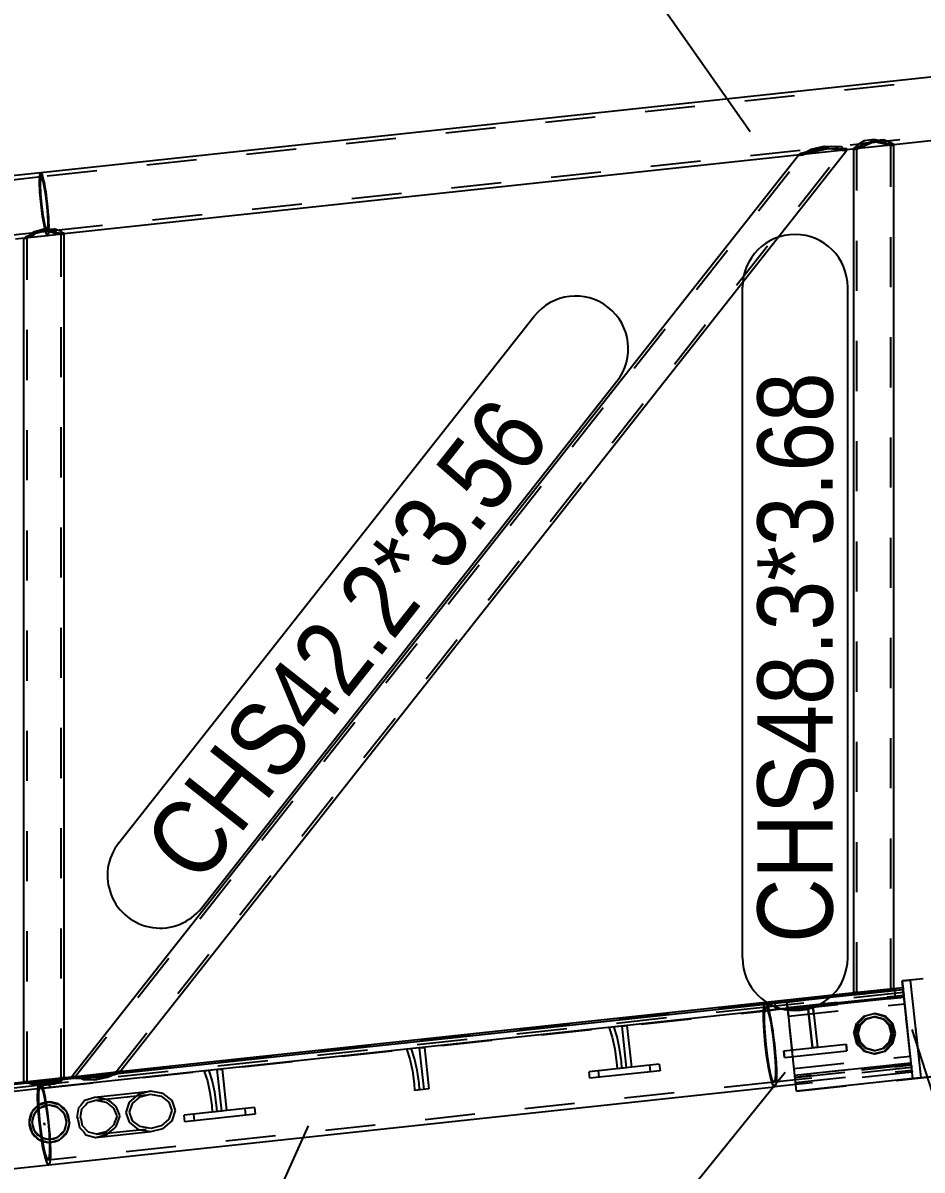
# Model space of a CAD drawing. Header units: millimetres. Extents: x 150000 to 150841, y 150000 to 150594.
# Drawn here: x 150497.31 to 150533.19, y 150303.83 to 150349.62 of the extents above; entities that cross this region are included whole.
import ezdxf

# ---------------------------------------------------------------- set-up
doc = ezdxf.new("R2010")
doc.units = ezdxf.units.MM
doc.linetypes.add('XKITLINE00', pattern=[0])
doc.linetypes.add('XKITLINE02', pattern=[4, 2, -2])
doc.styles.add('ARIAL', font='arial.ttf')

msp = doc.modelspace()

# ---------------------------------------------------------------- linework, layer by layer
at = {"color": 7, "linetype": 'XKITLINE00'}
for p, q in [((150526.327, 150345.273), (150522.173, 150351.191)), ((150526.021, 150312.295), (150526.021, 150339.072)), ((150530.221, 150312.295), (150530.221, 150339.072)), ((150501.134, 150316.889), (150517.716, 150337.915)), ((150504.432, 150314.288), (150521.014, 150335.314)), ((150532.774, 150309.445), (150540.282, 150286.164)), ((150527.724, 150307.728), (150516.5, 150293.842)), ((150508.694, 150305.601), (150505.759, 150299.066))]:
    msp.add_line(p, q, dxfattribs=at)
at = {"color": 2, "linetype": 'XKITLINE00'}
for p, q in [((150498.024, 150343.646), (150536.041, 150347.733)), ((150536.302, 150345.21), (150532.067, 150344.755)), ((150529.007, 150344.574), (150529.563, 150344.695)), ((150529.563, 150344.695), (150529.973, 150344.678)), ((150529.973, 150344.678), (150530.044, 150344.608)), ((150530.044, 150344.608), (150530.184, 150344.598)), ((150530.5, 150344.569), (150530.557, 150344.618)), ((150530.557, 150344.618), (150530.763, 150344.686)), ((150530.763, 150344.686), (150530.845, 150344.76)), ((150530.845, 150344.76), (150531.245, 150344.928)), ((150531.245, 150344.928), (150531.65, 150344.961)), ((150531.65, 150344.961), (150531.951, 150344.848)), ((150531.968, 150344.815), (150531.951, 150344.848)), ((150532.067, 150344.769), (150531.968, 150344.815)), ((150532.067, 150311.08), (150532.067, 150344.769)), ((150528.319, 150344.352), (150498.962, 150341.196)), ((150499.247, 150307.552), (150528.25, 150344.327)), ((150501.174, 150307.751), (150530.183, 150344.535)), ((150528.25, 150344.327), (150528.509, 150344.418)), ((150528.25, 150344.327), (150528.276, 150344.347)), ((150528.509, 150344.418), (150528.752, 150344.469)), ((150528.752, 150344.469), (150529.007, 150344.574)), ((150530.183, 150344.535), (150530.184, 150344.598)), ((150530.522, 150344.588), (150530.184, 150344.552)), ((150530.458, 150344.582), (150530.458, 150310.907)), ((150530.482, 150344.584), (150530.5, 150344.569)), ((150111.088, 150302.082), (150498.022, 150343.646)), ((150498.022, 150343.646), (150498.079, 150343.555)), ((150498.024, 150343.646), (150498.023, 150343.643)), ((150498.052, 150343.598), (150498.024, 150343.646)), ((150498.079, 150343.555), (150498.149, 150343.286)), ((150498.083, 150343.545), (150498.081, 150343.547)), ((150498.116, 150343.411), (150498.083, 150343.545)), ((150498.149, 150343.286), (150498.151, 150343.275)), ((150498.153, 150343.267), (150498.151, 150343.275)), ((150498.153, 150343.267), (150498.187, 150343.064)), ((150498.187, 150343.064), (150498.22, 150342.88)), ((150498.22, 150342.88), (150498.221, 150342.867)), ((150498.223, 150342.855), (150498.221, 150342.867)), ((150498.223, 150342.855), (150498.253, 150342.614)), ((150498.253, 150342.614), (150498.281, 150342.398)), ((150498.281, 150342.398), (150498.282, 150342.385)), ((150498.284, 150342.371), (150498.282, 150342.385)), ((150498.284, 150342.371), (150498.304, 150342.131)), ((150498.304, 150342.131), (150498.323, 150341.914)), ((150498.323, 150341.914), (150498.324, 150341.904)), ((150498.325, 150341.89), (150498.324, 150341.904)), ((150498.325, 150341.89), (150498.333, 150341.69)), ((150498.333, 150341.69), (150498.34, 150341.502)), ((150498.34, 150341.502), (150498.336, 150341.382)), ((150498.341, 150341.484), (150498.336, 150341.382)), ((150498.341, 150341.484), (150498.34, 150341.495)), ((150497.377, 150341.025), (150497.018, 150340.987)), ((150497.352, 150341.004), (150497.451, 150341.087)), ((150497.352, 150307.349), (150497.352, 150341.004)), ((150497.451, 150341.087), (150497.529, 150341.11)), ((150497.529, 150341.11), (150497.74, 150341.274)), ((150497.74, 150341.274), (150498.14, 150341.392)), ((150498.14, 150341.392), (150498.34, 150341.382)), ((150498.34, 150341.382), (150498.544, 150341.398)), ((150498.845, 150341.285), (150498.544, 150341.398)), ((150498.862, 150341.253), (150498.845, 150341.285)), ((150498.962, 150341.207), (150498.862, 150341.253)), ((150498.962, 150307.486), (150498.962, 150341.207)), ((150532.73, 150311.411), (150532.399, 150311.376)), ((150532.399, 150311.376), (150532.399, 150311.376)), ((150532.817, 150307.478), (150532.399, 150311.376)), ((150533.227, 150311.465), (150532.73, 150311.411)), ((150533.149, 150307.514), (150532.73, 150311.411)), ((150530.488, 150310.897), (150526.939, 150310.516)), ((150532.103, 150311.013), (150527.061, 150310.472)), ((150527.321, 150310.497), (150532.103, 150311.011)), ((150532.131, 150310.745), (150527.349, 150310.232)), ((150532.468, 150310.729), (150528.842, 150310.34)), ((150530.458, 150310.907), (150530.462, 150310.911)), ((150530.458, 150310.907), (150530.483, 150310.896)), ((150530.462, 150310.911), (150530.557, 150310.859)), ((150530.645, 150310.854), (150530.557, 150310.859)), ((150531.951, 150311.004), (150531.886, 150310.987)), ((150531.951, 150311.004), (150532.067, 150311.08)), ((150532.428, 150311.105), (150532.042, 150311.064)), ((150532.103, 150311.011), (150532.103, 150311.013)), ((150532.103, 150311.011), (150532.103, 150311.013)), ((150532.131, 150310.745), (150532.103, 150311.011)), ((150532.436, 150311.028), (150532.105, 150310.993)), ((150498.359, 150307.387), (150527.321, 150310.497)), ((150526.943, 150310.516), (150501.165, 150307.744)), ((150526.986, 150310.461), (150526.943, 150310.516)), ((150526.987, 150310.461), (150526.975, 150310.475)), ((150527.061, 150310.472), (150527.321, 150310.497)), ((150527.061, 150310.469), (150527.061, 150310.472)), ((150527.349, 150310.232), (150527.321, 150310.497)), ((150527.349, 150310.232), (150527.321, 150310.497)), ((150527.827, 150310.247), (150527.823, 150310.283)), ((150528.643, 150310.318), (150527.828, 150310.231)), ((150528.836, 150310.391), (150528.637, 150310.37)), ((150528.815, 150308.713), (150528.637, 150310.37)), ((150528.637, 150310.37), (150528.637, 150310.37)), ((150528.836, 150310.391), (150529.014, 150308.734)), ((150527.349, 150310.232), (150498.388, 150307.121)), ((150527.09, 150310.185), (150527.084, 150310.203)), ((150527.087, 150310.194), (150527.085, 150310.203)), ((150527.172, 150309.809), (150527.09, 150310.185)), ((150527.166, 150309.838), (150527.129, 150310.004)), ((150527.169, 150309.823), (150527.166, 150309.838)), ((150527.828, 150310.231), (150527.827, 150310.247)), ((150530.921, 150309.974), (150530.626, 150309.68)), ((150530.869, 150309.974), (150530.635, 150309.74)), ((150530.732, 150309.618), (150530.982, 150309.868)), ((150530.869, 150309.974), (150531.271, 150310.082)), ((150531.323, 150310.082), (150530.921, 150309.974)), ((150530.982, 150309.868), (150531.323, 150309.959)), ((150531.271, 150310.082), (150531.297, 150310.075)), ((150531.271, 150310.082), (150531.323, 150310.082)), ((150531.297, 150309.952), (150531.613, 150309.868)), ((150531.726, 150309.974), (150531.323, 150310.082)), ((150531.323, 150309.959), (150531.664, 150309.868)), ((150531.613, 150309.868), (150531.633, 150309.847)), ((150531.633, 150309.847), (150531.863, 150309.618)), ((150531.664, 150309.868), (150531.914, 150309.618)), ((150532.02, 150309.68), (150531.726, 150309.974)), ((150520.694, 150309.517), (150520.702, 150309.504)), ((150520.702, 150309.504), (150520.824, 150309.131)), ((150521.217, 150309.573), (150521.411, 150309.594)), ((150521.395, 150307.916), (150521.217, 150309.573)), ((150521.411, 150309.594), (150521.589, 150307.937)), ((150527.209, 150309.578), (150527.172, 150309.809)), ((150527.243, 150309.371), (150527.209, 150309.578)), ((150527.245, 150309.355), (150527.243, 150309.371)), ((150527.248, 150309.338), (150527.245, 150309.355)), ((150530.467, 150309.277), (150530.575, 150309.679)), ((150530.626, 150309.68), (150530.518, 150309.277)), ((150530.635, 150309.74), (150530.575, 150309.679)), ((150530.641, 150309.277), (150530.732, 150309.618)), ((150531.863, 150309.618), (150531.935, 150309.348)), ((150531.914, 150309.618), (150532.005, 150309.277)), ((150532.128, 150309.277), (150532.02, 150309.68)), ((150520.824, 150309.131), (150520.927, 150308.66)), ((150527.28, 150309.078), (150527.248, 150309.338)), ((150527.308, 150308.852), (150527.28, 150309.078)), ((150530.467, 150309.277), (150530.49, 150309.193)), ((150530.49, 150309.193), (150530.575, 150308.874)), ((150530.518, 150309.277), (150530.626, 150308.875)), ((150530.732, 150308.936), (150530.641, 150309.277)), ((150530.982, 150308.686), (150530.732, 150308.936)), ((150531.914, 150308.936), (150531.664, 150308.686)), ((150531.863, 150308.936), (150531.721, 150308.794)), ((150531.954, 150309.277), (150531.863, 150308.936)), ((150532.005, 150309.277), (150531.914, 150308.936)), ((150531.935, 150309.348), (150531.954, 150309.277)), ((150532.02, 150308.875), (150532.128, 150309.277)), ((150512.617, 150308.65), (150512.625, 150308.635)), ((150512.625, 150308.635), (150512.748, 150308.262)), ((150513.141, 150308.706), (150513.334, 150308.727)), ((150513.319, 150307.049), (150513.141, 150308.706)), ((150513.334, 150308.727), (150513.512, 150307.07)), ((150520.927, 150308.66), (150520.999, 150308.138)), ((150527.31, 150308.836), (150527.308, 150308.852)), ((150527.312, 150308.817), (150527.31, 150308.836)), ((150527.335, 150308.557), (150527.312, 150308.817)), ((150527.355, 150308.331), (150527.335, 150308.557)), ((150527.672, 150308.59), (150530.157, 150308.857)), ((150527.672, 150308.59), (150527.672, 150308.59)), ((150527.672, 150308.59), (150527.7, 150308.325)), ((150527.7, 150308.325), (150530.186, 150308.592)), ((150529.014, 150308.734), (150528.815, 150308.713)), ((150529.014, 150308.734), (150529.014, 150308.734)), ((150530.186, 150308.592), (150530.157, 150308.857)), ((150530.575, 150308.874), (150530.759, 150308.69)), ((150530.626, 150308.875), (150530.921, 150308.58)), ((150530.759, 150308.69), (150530.869, 150308.58)), ((150530.869, 150308.58), (150531.271, 150308.472)), ((150530.921, 150308.58), (150531.323, 150308.472)), ((150531.323, 150308.595), (150530.982, 150308.686)), ((150531.271, 150308.472), (150531.297, 150308.479)), ((150531.271, 150308.472), (150531.323, 150308.472)), ((150531.298, 150308.602), (150531.613, 150308.686)), ((150531.664, 150308.686), (150531.323, 150308.595)), ((150531.323, 150308.472), (150531.726, 150308.58)), ((150531.721, 150308.794), (150531.613, 150308.686)), ((150531.726, 150308.58), (150532.02, 150308.875)), ((150512.748, 150308.262), (150512.85, 150307.792)), ((150522.704, 150308.057), (150519.902, 150307.756)), ((150520.999, 150308.138), (150521.017, 150307.875)), ((150522.704, 150308.057), (150522.732, 150307.792)), ((150527.355, 150308.331), (150527.356, 150308.316)), ((150527.357, 150308.297), (150527.356, 150308.316)), ((150527.357, 150308.297), (150527.368, 150308.066)), ((150527.368, 150308.066), (150527.378, 150307.859)), ((150527.7, 150308.325), (150527.7, 150308.325)), ((150528.109, 150307.615), (150532.749, 150308.114)), ((150499.284, 150307.542), (150498.962, 150307.507)), ((150499.247, 150307.552), (150499.255, 150307.554)), ((150499.255, 150307.539), (150499.247, 150307.552)), ((150499.392, 150307.497), (150499.255, 150307.554)), ((150501.074, 150307.678), (150501.174, 150307.751)), ((150504.54, 150307.782), (150504.548, 150307.767)), ((150504.548, 150307.767), (150504.671, 150307.394)), ((150505.064, 150307.838), (150505.258, 150307.859)), ((150505.242, 150306.181), (150505.064, 150307.838)), ((150505.258, 150307.859), (150505.436, 150306.202)), ((150512.85, 150307.792), (150512.922, 150307.269)), ((150519.931, 150307.491), (150519.902, 150307.756)), ((150522.732, 150307.792), (150519.931, 150307.491)), ((150520.309, 150307.531), (150520.281, 150307.796)), ((150521.589, 150307.937), (150521.395, 150307.916)), ((150527.379, 150307.83), (150527.376, 150307.461)), ((150527.378, 150307.651), (150527.377, 150307.482)), ((150527.378, 150307.859), (150527.378, 150307.847)), ((150527.379, 150307.83), (150527.378, 150307.847)), ((150528.111, 150307.599), (150528.109, 150307.615)), ((150528.177, 150306.98), (150528.111, 150307.599)), ((150533.646, 150307.567), (150533.149, 150307.514)), ((150498.359, 150307.387), (150110.636, 150265.746)), ((150498.388, 150307.121), (150110.665, 150265.481)), ((150497.377, 150307.337), (150472.248, 150304.639)), ((150497.352, 150307.349), (150497.451, 150307.304)), ((150497.552, 150307.3), (150497.451, 150307.304)), ((150498.122, 150307.092), (150498.121, 150307.093)), ((150498.203, 150306.724), (150498.122, 150307.092)), ((150498.127, 150307.071), (150498.124, 150307.08)), ((150498.167, 150306.89), (150498.127, 150307.071)), ((150498.338, 150304.035), (150527.296, 150307.148)), ((150498.359, 150307.387), (150498.388, 150307.121)), ((150498.388, 150307.121), (150498.359, 150307.387)), ((150498.88, 150307.442), (150498.962, 150307.486)), ((150504.671, 150307.394), (150504.773, 150306.923)), ((150512.922, 150307.269), (150512.94, 150307.008)), ((150513.512, 150307.07), (150512.94, 150307.008)), ((150527.347, 150307.226), (150527.296, 150307.148)), ((150527.3, 150307.148), (150527.298, 150307.151)), ((150528.15, 150307.239), (150527.3, 150307.148)), ((150527.323, 150307.19), (150527.3, 150307.148)), ((150527.376, 150307.461), (150527.347, 150307.226)), ((150527.35, 150307.237), (150527.348, 150307.234)), ((150527.362, 150307.349), (150527.35, 150307.237)), ((150527.377, 150307.482), (150527.376, 150307.474)), ((150532.817, 150307.478), (150528.177, 150306.98)), ((150533.149, 150307.514), (150532.817, 150307.478)), ((150532.817, 150307.478), (150532.817, 150307.478)), ((150498.239, 150306.509), (150498.203, 150306.724)), ((150498.209, 150306.695), (150498.206, 150306.709)), ((150498.239, 150306.509), (150498.209, 150306.695)), ((150499.781, 150306.624), (150499.618, 150306.406)), ((150499.781, 150306.624), (150500.182, 150306.74)), ((150500.182, 150306.74), (150502.404, 150306.977)), ((150501.908, 150306.851), (150501.546, 150306.542)), ((150501.677, 150306.485), (150501.984, 150306.747)), ((150502.404, 150306.977), (150501.908, 150306.851)), ((150501.984, 150306.747), (150502.405, 150306.855)), ((150502.901, 150306.888), (150502.404, 150306.977)), ((150502.405, 150306.855), (150502.826, 150306.779)), ((150502.826, 150306.779), (150503.134, 150306.54)), ((150503.265, 150306.607), (150502.901, 150306.888)), ((150503.399, 150306.209), (150503.265, 150306.607)), ((150504.773, 150306.923), (150504.846, 150306.401)), ((150497.766, 150306.242), (150497.664, 150306.141)), ((150497.959, 150306.435), (150497.766, 150306.242)), ((150497.959, 150306.435), (150498.242, 150306.511)), ((150498.242, 150306.511), (150498.361, 150306.543)), ((150498.281, 150306.258), (150498.258, 150306.392)), ((150498.283, 150306.241), (150498.281, 150306.258)), ((150498.285, 150306.224), (150498.283, 150306.241)), ((150498.317, 150305.964), (150498.285, 150306.224)), ((150498.764, 150306.435), (150498.361, 150306.543)), ((150498.659, 150306.338), (150498.508, 150306.38)), ((150498.659, 150306.338), (150498.681, 150306.334)), ((150498.841, 150306.358), (150498.764, 150306.435)), ((150499.058, 150306.141), (150498.841, 150306.358)), ((150499.477, 150305.927), (150499.545, 150306.328)), ((150499.618, 150306.406), (150499.545, 150306.328)), ((150501.546, 150306.542), (150501.414, 150306.133)), ((150501.565, 150306.139), (150501.677, 150306.485)), ((150503.134, 150306.54), (150503.248, 150306.203)), ((150503.248, 150306.203), (150503.136, 150305.857)), ((150503.267, 150305.8), (150503.399, 150306.209)), ((150506.55, 150306.322), (150503.748, 150306.021)), ((150504.846, 150306.401), (150504.863, 150306.141)), ((150505.436, 150306.202), (150505.242, 150306.181)), ((150506.55, 150306.322), (150506.579, 150306.057)), ((150497.664, 150306.141), (150497.556, 150305.738)), ((150498.346, 150305.738), (150498.317, 150305.964)), ((150498.347, 150305.722), (150498.346, 150305.738)), ((150498.35, 150305.703), (150498.347, 150305.722)), ((150498.372, 150305.443), (150498.35, 150305.703)), ((150499.044, 150305.738), (150498.952, 150305.397)), ((150499.059, 150306.139), (150499.058, 150306.141)), ((150499.058, 150306.141), (150499.059, 150306.139)), ((150499.477, 150305.927), (150499.504, 150305.862)), ((150499.504, 150305.862), (150499.571, 150305.524)), ((150501.414, 150306.133), (150501.548, 150305.735)), ((150501.548, 150305.735), (150501.912, 150305.454)), ((150501.679, 150305.801), (150501.565, 150306.139)), ((150501.987, 150305.563), (150501.679, 150305.801)), ((150503.136, 150305.857), (150502.828, 150305.595)), ((150502.904, 150305.491), (150503.267, 150305.8)), ((150503.777, 150305.756), (150503.748, 150306.021)), ((150506.579, 150306.057), (150503.777, 150305.756)), ((150504.156, 150305.796), (150504.127, 150306.062)), ((150497.966, 150305.201), (150497.77, 150305.397)), ((150498.392, 150305.217), (150498.372, 150305.443)), ((150498.852, 150305.296), (150498.702, 150305.147)), ((150498.952, 150305.397), (150498.852, 150305.296)), ((150499.571, 150305.524), (150499.736, 150305.356)), ((150499.736, 150305.356), (150499.826, 150305.231)), ((150500.208, 150305.13), (150502.408, 150305.364)), ((150501.912, 150305.454), (150502.408, 150305.364)), ((150502.408, 150305.487), (150501.987, 150305.563)), ((150502.828, 150305.595), (150502.408, 150305.487)), ((150502.408, 150305.364), (150502.904, 150305.491)), ((150498.02, 150305.147), (150497.966, 150305.201)), ((150498.02, 150305.147), (150498.361, 150305.056)), ((150498.361, 150305.056), (150498.403, 150305.067)), ((150498.4, 150305.065), (150498.392, 150305.217)), ((150498.395, 150305.183), (150498.393, 150305.202)), ((150498.4, 150305.065), (150498.395, 150305.183)), ((150498.403, 150305.067), (150498.702, 150305.147)), ((150498.416, 150304.745), (150498.406, 150304.944)), ((150499.826, 150305.231), (150500.208, 150305.13)), ((150498.414, 150304.368), (150498.387, 150304.123)), ((150498.413, 150304.347), (150498.4, 150304.236)), ((150498.413, 150304.347), (150498.413, 150304.36)), ((150498.416, 150304.745), (150498.414, 150304.368)), ((150498.417, 150304.716), (150498.415, 150304.537)), ((150498.417, 150304.716), (150498.416, 150304.733)), ((150307.737, 150283.564), (150498.338, 150304.034)), ((150498.387, 150304.123), (150498.338, 150304.034)), ((150498.385, 150304.112), (150498.361, 150304.076)), ((150498.385, 150304.112), (150498.386, 150304.12))]:
    msp.add_line(p, q, dxfattribs=at)
at = {"color": 7, "linetype": 'XKITLINE02'}
for p, q in [((150536.058, 150347.567), (150498.042, 150343.48)), ((150536.285, 150345.376), (150498.273, 150341.289)), ((150528.765, 150344.572), (150529.285, 150344.694)), ((150529.285, 150344.694), (150529.732, 150344.676)), ((150529.732, 150344.676), (150529.848, 150344.608)), ((150529.848, 150344.608), (150530.045, 150344.598)), ((150530.557, 150344.684), (150530.458, 150344.604)), ((150532.067, 150344.755), (150530.522, 150344.588)), ((150530.574, 150344.723), (150530.557, 150344.684)), ((150530.875, 150344.91), (150530.574, 150344.723)), ((150530.58, 150344.611), (150530.679, 150344.691)), ((150530.58, 150310.921), (150530.58, 150344.611)), ((150530.58, 150344.611), (150530.616, 150344.582)), ((150530.616, 150344.582), (150530.664, 150344.623)), ((150530.664, 150344.623), (150530.9, 150344.7)), ((150530.679, 150344.691), (150530.687, 150344.693)), ((150530.687, 150344.693), (150530.719, 150344.702)), ((150530.719, 150344.702), (150530.934, 150344.835)), ((150531.28, 150344.966), (150530.875, 150344.91)), ((150530.9, 150344.7), (150530.909, 150344.708)), ((150531.248, 150344.851), (150530.909, 150344.708)), ((150530.934, 150344.835), (150531.278, 150344.882)), ((150531.591, 150344.878), (150531.248, 150344.851)), ((150531.278, 150344.882), (150531.617, 150344.805)), ((150531.68, 150344.875), (150531.28, 150344.966)), ((150531.591, 150344.878), (150531.806, 150344.798)), ((150531.617, 150344.805), (150531.625, 150344.799)), ((150531.625, 150344.799), (150531.861, 150344.761)), ((150531.68, 150344.875), (150531.762, 150344.814)), ((150531.762, 150344.814), (150531.968, 150344.78)), ((150531.806, 150344.798), (150531.846, 150344.797)), ((150531.846, 150344.797), (150531.945, 150344.751)), ((150531.861, 150344.761), (150531.909, 150344.721)), ((150531.945, 150344.751), (150531.909, 150344.721)), ((150531.909, 150344.721), (150532.025, 150344.733)), ((150531.945, 150311.068), (150531.945, 150344.751)), ((150531.968, 150344.78), (150532.025, 150344.733)), ((150532.025, 150344.733), (150532.067, 150344.769)), ((150499.412, 150307.571), (150528.413, 150344.345)), ((150501.012, 150307.735), (150530.02, 150344.518)), ((150528.25, 150344.327), (150528.413, 150344.345)), ((150528.276, 150344.347), (150528.37, 150344.418)), ((150530.184, 150344.552), (150528.319, 150344.352)), ((150528.37, 150344.418), (150528.561, 150344.47)), ((150528.413, 150344.345), (150528.629, 150344.421)), ((150528.413, 150344.345), (150528.513, 150344.42)), ((150528.513, 150344.42), (150528.783, 150344.494)), ((150528.561, 150344.47), (150528.765, 150344.572)), ((150528.629, 150344.421), (150528.975, 150344.493)), ((150528.783, 150344.494), (150528.808, 150344.506)), ((150529.239, 150344.606), (150528.808, 150344.506)), ((150528.975, 150344.493), (150529.008, 150344.507)), ((150529.008, 150344.507), (150529.471, 150344.608)), ((150529.239, 150344.606), (150529.611, 150344.592)), ((150529.471, 150344.608), (150529.812, 150344.593)), ((150529.611, 150344.592), (150529.625, 150344.584)), ((150529.625, 150344.584), (150529.905, 150344.57)), ((150529.812, 150344.593), (150529.821, 150344.584)), ((150529.821, 150344.584), (150530.021, 150344.57)), ((150530.02, 150344.518), (150529.905, 150344.57)), ((150530.02, 150344.518), (150530.021, 150344.57)), ((150530.02, 150344.518), (150530.183, 150344.535)), ((150530.183, 150344.535), (150530.045, 150344.598)), ((150530.458, 150344.604), (150530.458, 150344.582)), ((150530.458, 150344.604), (150530.482, 150344.584)), ((150530.616, 150344.582), (150530.5, 150344.569)), ((150111.105, 150301.916), (150498.04, 150343.48)), ((150497.986, 150343.555), (150497.974, 150343.286)), ((150497.974, 150343.267), (150497.985, 150343.545)), ((150497.974, 150343.286), (150497.99, 150342.88)), ((150497.991, 150342.855), (150497.974, 150343.267)), ((150497.985, 150343.545), (150498.022, 150343.646)), ((150498.023, 150343.643), (150497.986, 150343.555)), ((150497.998, 150343.167), (150498.009, 150343.401)), ((150498.007, 150343.392), (150497.998, 150343.151)), ((150498.04, 150343.48), (150498.007, 150343.392)), ((150498.009, 150343.401), (150498.042, 150343.48)), ((150498.09, 150343.401), (150498.04, 150343.48)), ((150498.042, 150343.48), (150498.093, 150343.392)), ((150498.077, 150343.555), (150498.052, 150343.598)), ((150498.081, 150343.547), (150498.077, 150343.555)), ((150498.15, 150343.167), (150498.09, 150343.401)), ((150498.093, 150343.392), (150498.153, 150343.151)), ((150498.148, 150343.286), (150498.116, 150343.411)), ((150498.151, 150343.275), (150498.148, 150343.286)), ((150498.151, 150343.275), (150498.187, 150343.064)), ((150497.99, 150342.88), (150498.031, 150342.398)), ((150498.034, 150342.371), (150497.991, 150342.855)), ((150498.012, 150342.815), (150497.998, 150343.167)), ((150497.998, 150343.151), (150498.013, 150342.793)), ((150498.047, 150342.396), (150498.012, 150342.815)), ((150498.013, 150342.793), (150498.05, 150342.373)), ((150498.211, 150342.815), (150498.15, 150343.167)), ((150498.153, 150343.151), (150498.215, 150342.793)), ((150498.187, 150343.064), (150498.219, 150342.879)), ((150498.265, 150342.396), (150498.211, 150342.815)), ((150498.215, 150342.793), (150498.267, 150342.373)), ((150498.221, 150342.867), (150498.219, 150342.879)), ((150498.221, 150342.867), (150498.253, 150342.614)), ((150498.031, 150342.398), (150498.091, 150341.914)), ((150498.095, 150341.89), (150498.034, 150342.371)), ((150498.1, 150341.976), (150498.047, 150342.396)), ((150498.05, 150342.373), (150498.103, 150341.955)), ((150498.253, 150342.614), (150498.282, 150342.385)), ((150498.301, 150341.976), (150498.265, 150342.396)), ((150498.267, 150342.373), (150498.303, 150341.955)), ((150498.282, 150342.385), (150498.304, 150342.131)), ((150498.091, 150341.914), (150498.162, 150341.502)), ((150498.166, 150341.484), (150498.095, 150341.89)), ((150498.161, 150341.618), (150498.1, 150341.976)), ((150498.103, 150341.955), (150498.165, 150341.602)), ((150498.316, 150341.618), (150498.301, 150341.976)), ((150498.303, 150341.955), (150498.316, 150341.602)), ((150498.304, 150342.131), (150498.323, 150341.914)), ((150498.324, 150341.904), (150498.323, 150341.914)), ((150498.324, 150341.904), (150498.333, 150341.69)), ((150498.119, 150341.386), (150498.175, 150341.404)), ((150498.222, 150341.377), (150498.161, 150341.618)), ((150498.162, 150341.502), (150498.232, 150341.225)), ((150498.165, 150341.602), (150498.225, 150341.368)), ((150498.235, 150341.215), (150498.166, 150341.484)), ((150498.175, 150341.404), (150498.255, 150341.385)), ((150498.316, 150341.602), (150498.306, 150341.368)), ((150498.307, 150341.377), (150498.316, 150341.618)), ((150498.333, 150341.69), (150498.34, 150341.502)), ((150498.34, 150341.495), (150498.34, 150341.502)), ((150498.275, 150341.289), (150111.341, 150299.726)), ((150497.352, 150341.004), (150497.355, 150341.003)), ((150497.355, 150341.003), (150497.469, 150341.102)), ((150497.479, 150341.016), (150497.355, 150341.003)), ((150498.293, 150341.124), (150497.377, 150341.025)), ((150497.469, 150341.102), (150497.574, 150341.136)), ((150497.475, 150341.018), (150497.559, 150341.088)), ((150497.475, 150307.361), (150497.475, 150341.018)), ((150497.479, 150341.016), (150497.475, 150341.018)), ((150497.574, 150341.099), (150497.479, 150341.016)), ((150497.559, 150341.088), (150497.693, 150341.127)), ((150497.574, 150341.136), (150497.77, 150341.289)), ((150497.574, 150341.099), (150497.745, 150341.154)), ((150497.693, 150341.127), (150497.803, 150341.213)), ((150497.745, 150341.154), (150497.829, 150341.219)), ((150497.77, 150341.289), (150498.119, 150341.386)), ((150498.142, 150341.313), (150497.803, 150341.213)), ((150497.829, 150341.219), (150498.172, 150341.315)), ((150498.336, 150341.304), (150498.142, 150341.313)), ((150498.205, 150341.312), (150498.172, 150341.315)), ((150498.511, 150341.242), (150498.205, 150341.312)), ((150498.273, 150341.289), (150498.222, 150341.377)), ((150498.225, 150341.368), (150498.275, 150341.289)), ((150498.232, 150341.225), (150498.29, 150341.124)), ((150498.293, 150341.124), (150498.235, 150341.215)), ((150498.255, 150341.385), (150498.575, 150341.312)), ((150498.306, 150341.368), (150498.273, 150341.289)), ((150498.275, 150341.289), (150498.307, 150341.377)), ((150498.29, 150341.124), (150498.328, 150341.214)), ((150498.962, 150341.196), (150498.29, 150341.124)), ((150498.33, 150341.225), (150498.293, 150341.124)), ((150498.328, 150341.214), (150498.329, 150341.225)), ((150498.336, 150341.382), (150498.329, 150341.225)), ((150498.336, 150341.382), (150498.33, 150341.225)), ((150498.336, 150341.304), (150498.34, 150341.382)), ((150498.336, 150341.304), (150498.485, 150341.316)), ((150498.485, 150341.316), (150498.699, 150341.236)), ((150498.511, 150341.242), (150498.519, 150341.237)), ((150498.519, 150341.237), (150498.755, 150341.198)), ((150498.575, 150341.312), (150498.656, 150341.252)), ((150498.656, 150341.252), (150498.863, 150341.218)), ((150498.699, 150341.236), (150498.74, 150341.234)), ((150498.74, 150341.234), (150498.839, 150341.189)), ((150498.755, 150341.198), (150498.804, 150341.159)), ((150498.839, 150341.189), (150498.804, 150341.159)), ((150498.92, 150341.171), (150498.804, 150341.159)), ((150498.839, 150307.477), (150498.839, 150341.189)), ((150498.863, 150341.218), (150498.92, 150341.171)), ((150498.92, 150341.171), (150498.962, 150341.207)), ((150533.227, 150311.465), (150532.399, 150311.376)), ((150532.73, 150311.411), (150532.399, 150311.376)), ((150532.399, 150311.376), (150532.73, 150311.411)), ((150532.399, 150311.376), (150532.73, 150311.411)), ((150532.399, 150311.376), (150532.436, 150311.028)), ((150532.399, 150311.376), (150532.436, 150311.028)), ((150532.399, 150311.376), (150532.817, 150307.478)), ((150532.399, 150311.376), (150532.399, 150311.376)), ((150532.399, 150311.376), (150532.817, 150307.478)), ((150532.817, 150307.478), (150532.399, 150311.376)), ((150532.399, 150311.376), (150532.399, 150311.376)), ((150532.399, 150311.376), (150532.817, 150307.478)), ((150532.817, 150307.478), (150532.399, 150311.376)), ((150532.73, 150311.411), (150532.73, 150311.411)), ((150533.149, 150307.514), (150532.73, 150311.411)), ((150533.149, 150307.514), (150532.73, 150311.411)), ((150533.149, 150307.514), (150532.73, 150311.411)), ((150533.149, 150307.514), (150532.73, 150311.411)), ((150533.149, 150307.514), (150532.73, 150311.411)), ((150532.448, 150310.916), (150526.959, 150310.327)), ((150527.089, 150310.206), (150532.131, 150310.748)), ((150532.436, 150311.028), (150527.796, 150310.53)), ((150532.105, 150310.993), (150527.796, 150310.53)), ((150532.437, 150311.023), (150527.797, 150310.524)), ((150527.819, 150310.318), (150532.459, 150310.817)), ((150527.819, 150310.318), (150532.459, 150310.817)), ((150527.828, 150310.231), (150532.468, 150310.729)), ((150530.584, 150310.924), (150530.462, 150310.911)), ((150530.483, 150310.896), (150530.574, 150310.856)), ((150532.042, 150311.064), (150530.488, 150310.897)), ((150530.69, 150310.851), (150530.574, 150310.856)), ((150530.584, 150310.924), (150530.58, 150310.921)), ((150530.58, 150310.921), (150530.679, 150310.878)), ((150530.664, 150310.88), (150530.584, 150310.924)), ((150530.692, 150310.851), (150530.645, 150310.854)), ((150530.856, 150310.869), (150530.664, 150310.88)), ((150530.679, 150310.878), (150530.862, 150310.869)), ((150530.711, 150310.843), (150530.69, 150310.851)), ((150530.692, 150310.851), (150530.711, 150310.843)), ((150531.814, 150310.961), (150530.711, 150310.843)), ((150530.875, 150310.861), (150530.856, 150310.869)), ((150530.862, 150310.869), (150530.883, 150310.861)), ((150531.664, 150310.956), (150531.642, 150310.943)), ((150531.65, 150310.944), (150531.669, 150310.956)), ((150531.846, 150311.003), (150531.664, 150310.956)), ((150531.669, 150310.956), (150531.861, 150311.009)), ((150531.814, 150310.961), (150531.835, 150310.974)), ((150531.833, 150310.974), (150531.814, 150310.961)), ((150531.968, 150311.011), (150531.833, 150310.974)), ((150531.886, 150310.987), (150531.835, 150310.974)), ((150531.846, 150311.003), (150531.945, 150311.068)), ((150531.861, 150311.009), (150531.941, 150311.07)), ((150531.941, 150311.07), (150531.951, 150311.071)), ((150531.941, 150311.07), (150531.945, 150311.068)), ((150531.951, 150311.071), (150532.063, 150311.083)), ((150532.063, 150311.083), (150531.968, 150311.011)), ((150532.067, 150311.08), (150532.063, 150311.083)), ((150532.131, 150310.748), (150532.103, 150311.011)), ((150532.131, 150310.748), (150532.131, 150310.745)), ((150532.437, 150311.023), (150532.428, 150311.105)), ((150532.428, 150311.105), (150532.437, 150311.023)), ((150532.459, 150310.817), (150532.437, 150311.023)), ((150532.459, 150310.817), (150532.437, 150311.023)), ((150532.456, 150310.843), (150532.448, 150310.916)), ((150532.448, 150310.916), (150532.456, 150310.843)), ((150532.749, 150308.114), (150532.468, 150310.729)), ((150532.749, 150308.114), (150532.468, 150310.729)), ((150526.963, 150310.327), (150498, 150307.213)), ((150527.06, 150310.469), (150498.093, 150307.358)), ((150526.89, 150310.427), (150526.863, 150310.182)), ((150526.864, 150310.203), (150526.892, 150310.438)), ((150526.939, 150310.516), (150526.89, 150310.427)), ((150526.892, 150310.438), (150526.943, 150310.516)), ((150526.915, 150310.248), (150526.959, 150310.327)), ((150526.963, 150310.327), (150526.918, 150310.258)), ((150526.975, 150310.475), (150526.939, 150310.516)), ((150526.959, 150310.327), (150527.019, 150310.259)), ((150527.023, 150310.249), (150526.963, 150310.327)), ((150527.011, 150310.429), (150526.986, 150310.461)), ((150527.006, 150310.439), (150526.987, 150310.461)), ((150527.084, 150310.206), (150527.006, 150310.439)), ((150527.084, 150310.203), (150527.011, 150310.429)), ((150527.06, 150310.469), (150527.321, 150310.497)), ((150527.089, 150310.204), (150527.06, 150310.469)), ((150527.089, 150310.206), (150527.061, 150310.469)), ((150527.823, 150310.283), (150527.796, 150310.53)), ((150527.796, 150310.53), (150528.177, 150306.98)), ((150527.797, 150310.524), (150527.827, 150310.247)), ((150527.797, 150310.524), (150527.857, 150309.967)), ((150527.857, 150309.967), (150532.497, 150310.465)), ((150527.857, 150309.967), (150532.497, 150310.465)), ((150528.637, 150310.37), (150528.815, 150308.713)), ((150528.641, 150310.337), (150528.84, 150310.358)), ((150528.842, 150310.34), (150528.643, 150310.318)), ((150528.875, 150310.025), (150528.836, 150310.391)), ((150532.715, 150308.432), (150532.502, 150310.411)), ((150498.122, 150307.093), (150527.089, 150310.204)), ((150526.86, 150309.834), (150526.864, 150310.203)), ((150526.882, 150309.367), (150526.86, 150309.834)), ((150526.863, 150310.182), (150526.861, 150309.805)), ((150526.893, 150310.049), (150526.889, 150309.722)), ((150526.89, 150309.696), (150526.892, 150310.031)), ((150526.892, 150310.031), (150526.915, 150310.248)), ((150526.918, 150310.258), (150526.893, 150310.049)), ((150527.019, 150310.259), (150527.088, 150310.052)), ((150527.093, 150310.033), (150527.023, 150310.249)), ((150527.085, 150310.203), (150527.084, 150310.206)), ((150527.129, 150310.004), (150527.087, 150310.194)), ((150527.088, 150310.052), (150527.161, 150309.725)), ((150527.349, 150310.232), (150527.089, 150310.206)), ((150527.089, 150310.204), (150527.349, 150310.232)), ((150527.166, 150309.7), (150527.093, 150310.033)), ((150527.209, 150309.578), (150527.169, 150309.823)), ((150528.111, 150307.599), (150527.827, 150310.247)), ((150527.857, 150309.967), (150527.828, 150310.231)), ((150528.875, 150310.025), (150529.014, 150308.734)), ((150530.823, 150309.76), (150530.93, 150309.868)), ((150530.93, 150309.868), (150531.271, 150309.959)), ((150531.271, 150309.959), (150531.323, 150309.959)), ((150531.271, 150309.959), (150531.297, 150309.952)), ((150531.297, 150310.075), (150531.674, 150309.974)), ((150531.785, 150309.863), (150531.674, 150309.974)), ((150531.969, 150309.679), (150531.785, 150309.863)), ((150532.658, 150308.96), (150532.559, 150309.883)), ((150521.217, 150309.573), (150520.694, 150309.517)), ((150520.896, 150309.525), (150520.888, 150309.538)), ((150521.018, 150309.152), (150520.896, 150309.525)), ((150526.861, 150309.805), (150526.885, 150309.333)), ((150526.927, 150308.847), (150526.882, 150309.367)), ((150526.889, 150309.722), (150526.909, 150309.307)), ((150526.911, 150309.277), (150526.89, 150309.696)), ((150527.225, 150309.335), (150527.161, 150309.725)), ((150527.234, 150309.281), (150527.166, 150309.7)), ((150527.243, 150309.371), (150527.209, 150309.578)), ((150527.245, 150309.355), (150527.243, 150309.371)), ((150527.28, 150309.078), (150527.245, 150309.355)), ((150530.59, 150309.277), (150530.681, 150309.618)), ((150530.681, 150309.618), (150530.823, 150309.76)), ((150532.055, 150309.361), (150531.969, 150309.679)), ((150532.077, 150309.277), (150532.055, 150309.361)), ((150521.121, 150308.681), (150521.018, 150309.152)), ((150526.885, 150309.333), (150526.931, 150308.812)), ((150526.909, 150309.307), (150526.949, 150308.846)), ((150526.952, 150308.814), (150526.911, 150309.277)), ((150527.229, 150309.311), (150527.225, 150309.335)), ((150527.287, 150308.85), (150527.229, 150309.311)), ((150527.291, 150308.818), (150527.234, 150309.281)), ((150527.308, 150308.852), (150527.28, 150309.078)), ((150530.609, 150309.206), (150530.59, 150309.277)), ((150530.681, 150308.936), (150530.609, 150309.206)), ((150530.91, 150308.707), (150530.681, 150308.936)), ((150531.969, 150308.874), (150532.077, 150309.277)), ((150513.141, 150308.706), (150512.617, 150308.65)), ((150512.819, 150308.656), (150512.811, 150308.67)), ((150512.941, 150308.283), (150512.819, 150308.656)), ((150521.193, 150308.159), (150521.121, 150308.681)), ((150526.991, 150308.326), (150526.927, 150308.847)), ((150526.931, 150308.812), (150526.996, 150308.292)), ((150526.949, 150308.846), (150527.006, 150308.383)), ((150527.01, 150308.353), (150526.952, 150308.814)), ((150527.287, 150308.85), (150527.329, 150308.387)), ((150527.331, 150308.357), (150527.291, 150308.818)), ((150527.31, 150308.836), (150527.308, 150308.852)), ((150527.335, 150308.557), (150527.31, 150308.836)), ((150527.354, 150308.331), (150527.335, 150308.557)), ((150527.7, 150308.325), (150527.672, 150308.59)), ((150529.014, 150308.734), (150529.014, 150308.734)), ((150530.157, 150308.857), (150530.157, 150308.857)), ((150530.157, 150308.857), (150530.186, 150308.592)), ((150530.186, 150308.592), (150530.186, 150308.592)), ((150530.93, 150308.686), (150530.91, 150308.707)), ((150531.271, 150308.595), (150530.93, 150308.686)), ((150531.271, 150308.595), (150531.298, 150308.602)), ((150531.323, 150308.595), (150531.271, 150308.595)), ((150531.297, 150308.479), (150531.674, 150308.58)), ((150531.674, 150308.58), (150531.908, 150308.814)), ((150531.908, 150308.814), (150531.969, 150308.874)), ((150513.044, 150307.813), (150512.941, 150308.283)), ((150521.211, 150307.896), (150521.193, 150308.159)), ((150522.354, 150307.751), (150522.325, 150308.016)), ((150527.068, 150307.855), (150526.991, 150308.326)), ((150526.996, 150308.292), (150527.073, 150307.826)), ((150527.006, 150308.383), (150527.074, 150307.964)), ((150527.079, 150307.939), (150527.01, 150308.353)), ((150527.329, 150308.387), (150527.349, 150307.968)), ((150527.35, 150307.942), (150527.331, 150308.357)), ((150527.356, 150308.316), (150527.354, 150308.331)), ((150527.356, 150308.316), (150527.368, 150308.066)), ((150527.368, 150308.066), (150527.378, 150307.859)), ((150528.081, 150307.879), (150532.721, 150308.378)), ((150528.081, 150307.879), (150532.721, 150308.378)), ((150528.109, 150307.615), (150532.749, 150308.114)), ((150532.759, 150308.026), (150528.119, 150307.528)), ((150528.119, 150307.528), (150532.759, 150308.026)), ((150532.781, 150307.82), (150532.759, 150308.026)), ((150532.781, 150307.82), (150532.759, 150308.026)), ((150532.761, 150308), (150532.769, 150307.927)), ((150532.769, 150307.927), (150532.761, 150308)), ((150499.255, 150307.554), (150499.412, 150307.571)), ((150499.268, 150307.516), (150499.255, 150307.539)), ((150501.165, 150307.744), (150499.284, 150307.542)), ((150499.531, 150307.524), (150499.412, 150307.571)), ((150499.419, 150307.556), (150499.412, 150307.571)), ((150499.428, 150307.54), (150499.419, 150307.556)), ((150499.428, 150307.54), (150499.656, 150307.542)), ((150499.531, 150307.524), (150499.831, 150307.51)), ((150499.656, 150307.542), (150499.811, 150307.555)), ((150499.811, 150307.555), (150500.023, 150307.56)), ((150499.95, 150307.497), (150500.497, 150307.606)), ((150500.023, 150307.56), (150500.224, 150307.6)), ((150500.18, 150307.437), (150500.682, 150307.536)), ((150500.212, 150307.507), (150500.632, 150307.592)), ((150500.224, 150307.6), (150500.462, 150307.631)), ((150500.462, 150307.631), (150500.824, 150307.694)), ((150500.594, 150307.64), (150500.497, 150307.606)), ((150500.947, 150307.701), (150500.594, 150307.64)), ((150500.632, 150307.592), (150500.916, 150307.664)), ((150500.682, 150307.536), (150500.868, 150307.618)), ((150500.824, 150307.694), (150500.997, 150307.741)), ((150500.868, 150307.618), (150501.058, 150307.667)), ((150500.916, 150307.664), (150501.012, 150307.735)), ((150501.157, 150307.758), (150500.947, 150307.701)), ((150501.157, 150307.758), (150500.997, 150307.741)), ((150500.997, 150307.741), (150501.012, 150307.735)), ((150501.058, 150307.667), (150501.074, 150307.678)), ((150501.174, 150307.751), (150501.157, 150307.758)), ((150505.064, 150307.838), (150504.54, 150307.782)), ((150504.742, 150307.788), (150504.734, 150307.803)), ((150504.865, 150307.415), (150504.742, 150307.788)), ((150513.116, 150307.29), (150513.044, 150307.813)), ((150521.395, 150307.916), (150521.017, 150307.875)), ((150527.15, 150307.479), (150527.068, 150307.855)), ((150527.073, 150307.826), (150527.155, 150307.458)), ((150527.074, 150307.964), (150527.146, 150307.631)), ((150527.151, 150307.612), (150527.079, 150307.939)), ((150527.207, 150307.443), (150527.146, 150307.631)), ((150527.221, 150307.405), (150527.151, 150307.612)), ((150532.769, 150307.927), (150527.28, 150307.337)), ((150527.322, 150307.406), (150527.347, 150307.615)), ((150527.348, 150307.633), (150527.324, 150307.416)), ((150527.347, 150307.615), (150527.35, 150307.942)), ((150527.349, 150307.968), (150527.348, 150307.633)), ((150527.378, 150307.847), (150527.378, 150307.859)), ((150527.378, 150307.847), (150527.378, 150307.651)), ((150528.109, 150307.615), (150528.081, 150307.879)), ((150528.141, 150307.322), (150528.081, 150307.879)), ((150528.141, 150307.322), (150528.111, 150307.599)), ((150528.141, 150307.322), (150532.781, 150307.82)), ((150532.79, 150307.738), (150528.15, 150307.239)), ((150528.177, 150306.98), (150533.646, 150307.567)), ((150532.781, 150307.82), (150532.79, 150307.738)), ((150532.79, 150307.738), (150532.781, 150307.82)), ((150497.997, 150307.213), (150307.395, 150286.743)), ((150497.358, 150307.352), (150497.352, 150307.349)), ((150497.481, 150307.365), (150497.358, 150307.352)), ((150497.469, 150307.294), (150497.358, 150307.352)), ((150497.976, 150307.402), (150497.377, 150307.337)), ((150497.621, 150307.284), (150497.469, 150307.294)), ((150497.475, 150307.361), (150497.481, 150307.365)), ((150497.559, 150307.323), (150497.475, 150307.361)), ((150497.481, 150307.365), (150497.574, 150307.317)), ((150497.553, 150307.3), (150497.552, 150307.3)), ((150497.553, 150307.3), (150497.74, 150307.225)), ((150497.717, 150307.317), (150497.559, 150307.323)), ((150497.574, 150307.317), (150497.792, 150307.303)), ((150497.77, 150307.223), (150497.621, 150307.284)), ((150497.803, 150307.283), (150497.717, 150307.317)), ((150498.086, 150307.213), (150497.74, 150307.225)), ((150497.912, 150307.22), (150497.77, 150307.223)), ((150497.792, 150307.303), (150497.829, 150307.288)), ((150498.065, 150307.274), (150497.803, 150307.283)), ((150497.829, 150307.288), (150497.918, 150307.286)), ((150497.901, 150307.089), (150497.898, 150306.72)), ((150497.898, 150306.691), (150497.9, 150307.068)), ((150497.9, 150307.068), (150497.927, 150307.313)), ((150497.93, 150307.324), (150497.901, 150307.089)), ((150497.918, 150307.286), (150497.912, 150307.22)), ((150497.912, 150307.22), (150498.175, 150307.246)), ((150497.918, 150307.286), (150498.172, 150307.311)), ((150497.927, 150307.313), (150497.976, 150307.402)), ((150497.953, 150307.134), (150497.929, 150306.917)), ((150497.98, 150307.402), (150497.93, 150307.324)), ((150497.93, 150306.935), (150497.955, 150307.144)), ((150497.997, 150307.213), (150497.953, 150307.134)), ((150497.955, 150307.144), (150498, 150307.213)), ((150497.976, 150307.402), (150498.043, 150307.326)), ((150498.962, 150307.507), (150497.98, 150307.402)), ((150498.048, 150307.315), (150497.98, 150307.402)), ((150498.056, 150307.145), (150497.997, 150307.213)), ((150498, 150307.213), (150498.061, 150307.135)), ((150498.121, 150307.093), (150498.043, 150307.326)), ((150498.124, 150307.08), (150498.048, 150307.315)), ((150498.126, 150306.938), (150498.056, 150307.145)), ((150498.061, 150307.135), (150498.131, 150306.919)), ((150498.086, 150307.213), (150498.065, 150307.274)), ((150498.142, 150307.264), (150498.065, 150307.274)), ((150498.086, 150307.213), (150498.14, 150307.206)), ((150498.093, 150307.358), (150498.359, 150307.387)), ((150498.122, 150307.093), (150498.093, 150307.358)), ((150498.122, 150307.093), (150498.093, 150307.358)), ((150498.388, 150307.121), (150498.122, 150307.093)), ((150498.544, 150307.252), (150498.14, 150307.206)), ((150498.485, 150307.303), (150498.142, 150307.264)), ((150498.172, 150307.311), (150498.29, 150307.356)), ((150498.526, 150307.382), (150498.175, 150307.246)), ((150498.29, 150307.356), (150498.511, 150307.401)), ((150527.277, 150307.337), (150498.314, 150304.223)), ((150498.485, 150307.303), (150498.74, 150307.417)), ((150498.511, 150307.401), (150498.755, 150307.482)), ((150498.575, 150307.391), (150498.526, 150307.382)), ((150498.544, 150307.252), (150498.845, 150307.387)), ((150498.575, 150307.391), (150498.863, 150307.488)), ((150498.747, 150307.428), (150498.74, 150307.417)), ((150498.839, 150307.477), (150498.747, 150307.428)), ((150498.755, 150307.482), (150498.781, 150307.505)), ((150498.897, 150307.517), (150498.781, 150307.505)), ((150498.781, 150307.505), (150498.839, 150307.477)), ((150498.845, 150307.387), (150498.88, 150307.442)), ((150498.897, 150307.517), (150498.863, 150307.488)), ((150498.962, 150307.486), (150498.897, 150307.517)), ((150499.456, 150307.517), (150499.268, 150307.516)), ((150499.392, 150307.497), (150499.392, 150307.497)), ((150499.392, 150307.497), (150499.642, 150307.486)), ((150499.519, 150307.488), (150499.456, 150307.517)), ((150499.95, 150307.497), (150499.519, 150307.488)), ((150499.642, 150307.486), (150499.729, 150307.449)), ((150499.729, 150307.449), (150500.18, 150307.437)), ((150499.91, 150307.515), (150499.831, 150307.51)), ((150500.212, 150307.507), (150499.91, 150307.515)), ((150504.967, 150306.944), (150504.865, 150307.415)), ((150513.134, 150307.029), (150513.116, 150307.29)), ((150527.228, 150307.235), (150527.15, 150307.479)), ((150527.155, 150307.458), (150527.233, 150307.224)), ((150527.216, 150307.415), (150527.207, 150307.443)), ((150527.216, 150307.415), (150527.277, 150307.337)), ((150527.28, 150307.337), (150527.221, 150307.405)), ((150527.296, 150307.148), (150527.228, 150307.235)), ((150527.298, 150307.151), (150527.233, 150307.224)), ((150527.277, 150307.337), (150527.322, 150307.406)), ((150527.324, 150307.416), (150527.28, 150307.337)), ((150527.348, 150307.234), (150527.323, 150307.19)), ((150527.376, 150307.474), (150527.362, 150307.349)), ((150533.149, 150307.514), (150532.817, 150307.478)), ((150532.817, 150307.478), (150533.149, 150307.514)), ((150532.817, 150307.478), (150533.149, 150307.514)), ((150532.817, 150307.478), (150532.817, 150307.478)), ((150532.817, 150307.478), (150532.817, 150307.478)), ((150533.149, 150307.514), (150533.149, 150307.514)), ((150497.898, 150306.72), (150497.92, 150306.253)), ((150497.922, 150306.219), (150497.898, 150306.691)), ((150497.927, 150306.608), (150497.93, 150306.935)), ((150497.929, 150306.917), (150497.927, 150306.582)), ((150497.946, 150306.193), (150497.927, 150306.608)), ((150498.198, 150306.611), (150498.126, 150306.938)), ((150498.131, 150306.919), (150498.203, 150306.586)), ((150498.206, 150306.709), (150498.167, 150306.89)), ((150498.267, 150306.197), (150498.198, 150306.611)), ((150499.884, 150306.523), (150500.223, 150306.622)), ((150500.655, 150306.649), (150500.182, 150306.74)), ((150500.223, 150306.622), (150502.405, 150306.855)), ((150500.223, 150306.622), (150500.625, 150306.544)), ((150500.828, 150306.536), (150500.655, 150306.649)), ((150505.039, 150306.422), (150504.967, 150306.944)), ((150497.77, 150306.079), (150497.954, 150306.263)), ((150497.92, 150306.253), (150497.965, 150305.733)), ((150497.969, 150305.698), (150497.922, 150306.219)), ((150497.927, 150306.582), (150497.948, 150306.163)), ((150497.986, 150305.732), (150497.946, 150306.193)), ((150497.948, 150306.163), (150497.99, 150305.7)), ((150497.954, 150306.263), (150498.02, 150306.329)), ((150498.02, 150306.329), (150498.262, 150306.394)), ((150498.203, 150306.586), (150498.271, 150306.167)), ((150498.283, 150306.241), (150498.239, 150306.509)), ((150498.258, 150306.392), (150498.239, 150306.509)), ((150498.262, 150306.394), (150498.242, 150306.511)), ((150498.361, 150306.42), (150498.262, 150306.394)), ((150498.325, 150305.736), (150498.267, 150306.197)), ((150498.271, 150306.167), (150498.328, 150305.705)), ((150498.317, 150305.964), (150498.283, 150306.241)), ((150498.508, 150306.38), (150498.361, 150306.42)), ((150498.681, 150306.334), (150498.702, 150306.329)), ((150498.702, 150306.329), (150498.952, 150306.079)), ((150499.608, 150305.93), (150499.666, 150306.271)), ((150499.666, 150306.271), (150499.811, 150306.426)), ((150499.811, 150306.426), (150499.884, 150306.523)), ((150500.625, 150306.544), (150500.664, 150306.518)), ((150500.664, 150306.518), (150500.927, 150306.305)), ((150501.033, 150306.369), (150500.828, 150306.536)), ((150500.927, 150306.305), (150501.041, 150306.027)), ((150501.168, 150306.041), (150501.033, 150306.369)), ((150505.242, 150306.181), (150504.863, 150306.141)), ((150505.057, 150306.161), (150505.039, 150306.422)), ((150506.2, 150306.016), (150506.172, 150306.281)), ((150497.556, 150305.738), (150497.569, 150305.692)), ((150497.556, 150305.738), (150497.556, 150305.737)), ((150497.569, 150305.692), (150497.664, 150305.336)), ((150497.679, 150305.738), (150497.77, 150306.079)), ((150497.77, 150305.397), (150497.679, 150305.738)), ((150497.965, 150305.733), (150498.029, 150305.212)), ((150498.034, 150305.179), (150497.969, 150305.698)), ((150498.043, 150305.269), (150497.986, 150305.732)), ((150497.99, 150305.7), (150498.048, 150305.239)), ((150498.168, 150305.62), (150498.158, 150305.712)), ((150498.158, 150305.712), (150498.173, 150305.652)), ((150498.347, 150305.722), (150498.317, 150305.964)), ((150498.366, 150305.273), (150498.325, 150305.736)), ((150498.328, 150305.705), (150498.368, 150305.243)), ((150498.372, 150305.443), (150498.347, 150305.722)), ((150498.952, 150306.079), (150499.044, 150305.738)), ((150499.044, 150305.738), (150499.044, 150305.738)), ((150499.044, 150305.738), (150499.044, 150305.737)), ((150499.166, 150305.738), (150499.058, 150305.336)), ((150499.134, 150305.86), (150499.059, 150306.139)), ((150499.166, 150305.738), (150499.134, 150305.86)), ((150499.631, 150305.876), (150499.608, 150305.93)), ((150499.687, 150305.589), (150499.631, 150305.876)), ((150501.053, 150305.969), (150500.928, 150305.621)), ((150501.035, 150305.562), (150501.182, 150305.972)), ((150501.041, 150306.027), (150501.053, 150305.969)), ((150501.182, 150305.972), (150501.168, 150306.041)), ((150497.664, 150305.336), (150497.815, 150305.185)), ((150497.77, 150305.397), (150497.771, 150305.396)), ((150498.111, 150304.85), (150498.043, 150305.269)), ((150498.048, 150305.239), (150498.116, 150304.825)), ((150498.173, 150305.652), (150498.168, 150305.62)), ((150498.387, 150304.854), (150498.366, 150305.273)), ((150498.368, 150305.243), (150498.388, 150304.828)), ((150498.393, 150305.202), (150498.372, 150305.443)), ((150499.058, 150305.336), (150498.764, 150305.041)), ((150499.9, 150305.373), (150499.687, 150305.589)), ((150499.922, 150305.343), (150499.9, 150305.373)), ((150500.245, 150305.257), (150499.922, 150305.343)), ((150500.208, 150305.13), (150500.656, 150305.252)), ((150500.245, 150305.257), (150502.408, 150305.487)), ((150500.625, 150305.36), (150500.245, 150305.257)), ((150500.758, 150305.465), (150500.625, 150305.36)), ((150500.656, 150305.252), (150500.952, 150305.486)), ((150500.928, 150305.621), (150500.758, 150305.465)), ((150500.952, 150305.486), (150501.035, 150305.562)), ((150497.815, 150305.185), (150497.959, 150305.041)), ((150497.959, 150305.041), (150498.361, 150304.933)), ((150498.029, 150305.212), (150498.106, 150304.741)), ((150498.111, 150304.712), (150498.034, 150305.179)), ((150498.184, 150304.517), (150498.111, 150304.85)), ((150498.116, 150304.825), (150498.189, 150304.498)), ((150498.41, 150304.946), (150498.361, 150304.933)), ((150498.385, 150304.519), (150498.387, 150304.854)), ((150498.388, 150304.828), (150498.385, 150304.501)), ((150498.416, 150304.733), (150498.4, 150305.065)), ((150498.406, 150304.944), (150498.4, 150305.065)), ((150498.41, 150304.946), (150498.403, 150305.067)), ((150498.41, 150304.946), (150498.764, 150305.041)), ((150498.106, 150304.741), (150498.187, 150304.365)), ((150498.193, 150304.344), (150498.111, 150304.712)), ((150498.254, 150304.301), (150498.184, 150304.517)), ((150498.187, 150304.365), (150498.266, 150304.121)), ((150498.189, 150304.498), (150498.258, 150304.291)), ((150498.271, 150304.111), (150498.193, 150304.344)), ((150498.385, 150304.501), (150498.359, 150304.292)), ((150498.362, 150304.302), (150498.385, 150304.519)), ((150498.415, 150304.537), (150498.413, 150304.368)), ((150498.413, 150304.36), (150498.413, 150304.368)), ((150307.716, 150283.753), (150498.318, 150304.223)), ((150498.314, 150304.223), (150498.254, 150304.301)), ((150498.258, 150304.291), (150498.318, 150304.223)), ((150498.266, 150304.121), (150498.334, 150304.034)), ((150498.338, 150304.034), (150498.271, 150304.111)), ((150498.359, 150304.292), (150498.314, 150304.223)), ((150498.318, 150304.223), (150498.362, 150304.302)), ((150498.361, 150304.076), (150498.334, 150304.034)), ((150498.334, 150304.034), (150498.338, 150304.035)), ((150498.4, 150304.236), (150498.386, 150304.123)), ((150498.386, 150304.12), (150498.386, 150304.123))]:
    msp.add_line(p, q, dxfattribs=at)
at = {"color": 7, "linetype": 'XKITLINE00'}
for centre, start, end in [((150528.121, 150339.072), 0, 180), ((150519.365, 150336.614), 321.7395, 141.7395), ((150502.783, 150315.588), 141.7395, 321.7395), ((150528.121, 150312.295), 180, 0)]:
    msp.add_arc(centre, 2.1, start, end, dxfattribs=at)
at = {"color": 2, "linetype": 'XKITLINE00'}
for radius, start, end in [(0.805, 30, 210), (0.682, 330, 150), (0.805, 210, 30), (0.682, 150, 330)]:
    msp.add_arc((150498.361, 150305.737), radius, start, end, dxfattribs=at)

# ---------------------------------------------------------------- texts
at = {"color": 3, "style": 'ARIAL', "width": 0.85}
for s, rotation, p in [('CHS48.3*3.68', 90.0002, (150529.621, 150312.895)), ('CHS42.2*3.56', 51.7381, (150504.333, 150315.131))]:
    msp.add_text(s, height=3, rotation=rotation, dxfattribs=at).set_placement(p)

doc.saveas('drawing.dxf')
